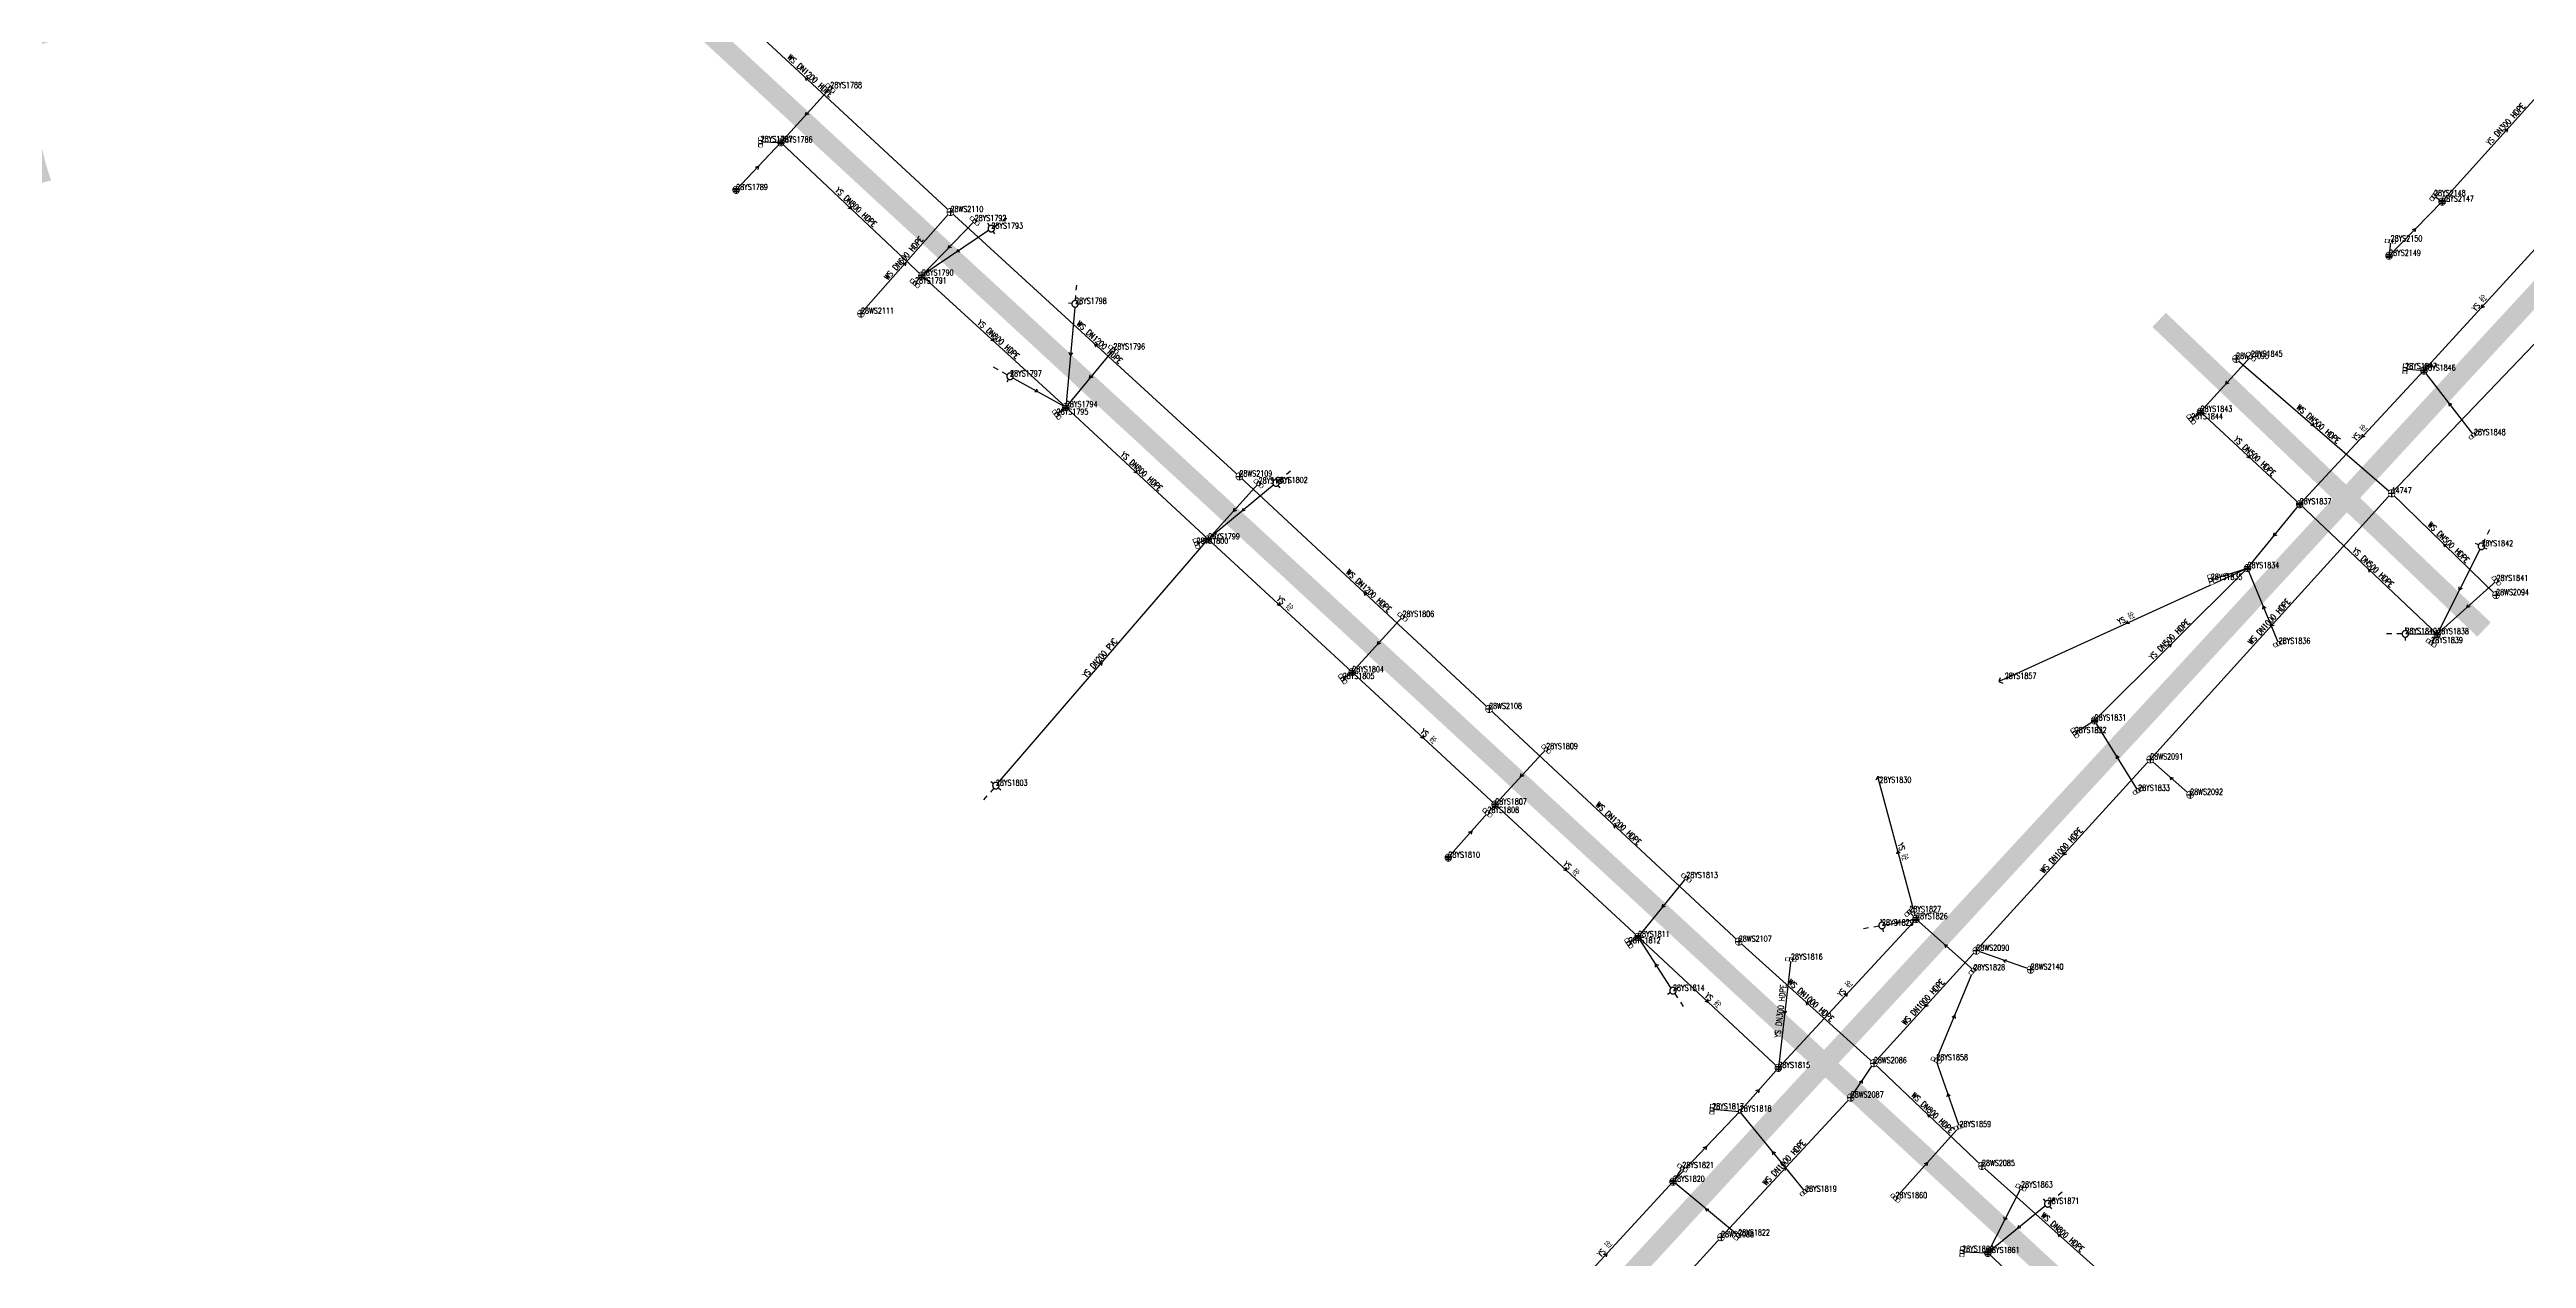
# Model space of a CAD drawing. Extents: x 78813 to 99477, y 2421021 to 2448125.
# Drawn here: x 86789.4 to 87170.3, y 2431585.1 to 2431771 of the extents above; entities that cross this region are included whole.
import ezdxf
from ezdxf.enums import TextEntityAlignment as Align

# ---------------------------------------------------------------- set-up
doc = ezdxf.new("R2010")
doc.units = 0
doc.set_wipeout_variables(frame=1)
doc.layers.get('0').update_dxf_attribs({"linetype": 'CONTINUOUS'})
for name, color, linetype in [('DX_WS', 16, 'CONTINUOUS'), ('DX_YS', 42, 'CONTINUOUS'), ('道路', 5, 'CONTINUOUS')]:
    doc.layers.add(name, color=color, linetype=linetype)
for name, color, linetype, true_color in [('WSLINE', 7, 'CONTINUOUS', 0x7f0000), ('YSANNEXE', 7, 'CONTINUOUS', 0xcc9900), ('YSLINE', 7, 'CONTINUOUS', 0xcc9900)]:
    doc.layers.add(name, color=color, linetype=linetype, true_color=true_color)
doc.layers.add('道路名称', color=7, linetype='CONTINUOUS', lineweight=0)
doc.styles.add('CcNameZT', font='txt.SHX', dxfattribs={"width": 0.8, "bigfont": 'HZTXT.SHX'})
doc.styles.get("Standard").update_dxf_attribs({"font": 'txt.shx', "bigfont": 'hztxt.shx'})
doc.styles.add('宋体0.7', font='', dxfattribs={"width": 0.7})
doc.styles.get('宋体0.7').set_extended_font_data('SimSun')

# ---------------------------------------------------------------- blocks, each defined once
blk = doc.blocks.new('PS污水井')
blk.add_lwpolyline([(1, 0), (1, 0.07), (0.99, 0.14), (0.98, 0.21), (0.96, 0.28), (0.94, 0.34), (0.91, 0.41), (0.88, 0.47), (0.85, 0.53), (0.81, 0.59), (0.77, 0.64), (0.72, 0.69), (0.67, 0.74), (0.62, 0.79), (0.56, 0.83), (0.5, 0.87), (0.44, 0.9), (0.37, 0.93), (0.31, 0.95), (0.24, 0.97), (0.17, 0.98), (0.1, 0.99), (0.03, 1), (-0.03, 1), (-0.1, 0.99), (-0.17, 0.98), (-0.24, 0.97), (-0.31, 0.95), (-0.37, 0.93), (-0.44, 0.9), (-0.5, 0.87), (-0.56, 0.83), (-0.62, 0.79), (-0.67, 0.74), (-0.72, 0.69), (-0.77, 0.64), (-0.81, 0.59), (-0.85, 0.53), (-0.88, 0.47), (-0.91, 0.41), (-0.94, 0.34), (-0.96, 0.28), (-0.98, 0.21), (-0.99, 0.14), (-1, 0.07), (-1, 0), (-1, -0.07), (-0.99, -0.14), (-0.98, -0.21), (-0.96, -0.28), (-0.94, -0.34), (-0.91, -0.41), (-0.88, -0.47), (-0.85, -0.53), (-0.81, -0.59), (-0.77, -0.64), (-0.72, -0.69), (-0.67, -0.74), (-0.62, -0.79), (-0.56, -0.83), (-0.5, -0.87), (-0.44, -0.9), (-0.37, -0.93), (-0.31, -0.95), (-0.24, -0.97), (-0.17, -0.98), (-0.1, -0.99), (-0.03, -1), (0.03, -1), (0.1, -0.99), (0.17, -0.98), (0.24, -0.97), (0.31, -0.95), (0.37, -0.93), (0.44, -0.9), (0.5, -0.87), (0.56, -0.83), (0.62, -0.79), (0.67, -0.74), (0.72, -0.69), (0.77, -0.64), (0.81, -0.59), (0.85, -0.53), (0.88, -0.47), (0.91, -0.41), (0.94, -0.34), (0.96, -0.28), (0.98, -0.21), (0.99, -0.14), (1, 0)], close=True)
blk.add_wipeout([(1, 0), (1, 0.07), (0.99, 0.14), (0.98, 0.21), (0.96, 0.28), (0.94, 0.34), (0.91, 0.41), (0.88, 0.47), (0.85, 0.53), (0.81, 0.59), (0.77, 0.64), (0.72, 0.69), (0.67, 0.74), (0.62, 0.79), (0.56, 0.83), (0.5, 0.87), (0.44, 0.9), (0.37, 0.93), (0.31, 0.95), (0.24, 0.97), (0.17, 0.98), (0.1, 0.99), (0.03, 1), (-0.03, 1), (-0.1, 0.99), (-0.17, 0.98), (-0.24, 0.97), (-0.31, 0.95), (-0.37, 0.93), (-0.44, 0.9), (-0.5, 0.87), (-0.56, 0.83), (-0.62, 0.79), (-0.67, 0.74), (-0.72, 0.69), (-0.77, 0.64), (-0.81, 0.59), (-0.85, 0.53), (-0.88, 0.47), (-0.91, 0.41), (-0.94, 0.34), (-0.96, 0.28), (-0.98, 0.21), (-0.99, 0.14), (-1, 0.07), (-1, 0), (-1, -0.07), (-0.99, -0.14), (-0.98, -0.21), (-0.96, -0.28), (-0.94, -0.34), (-0.91, -0.41), (-0.88, -0.47), (-0.85, -0.53), (-0.81, -0.59), (-0.77, -0.64), (-0.72, -0.69), (-0.67, -0.74), (-0.62, -0.79), (-0.56, -0.83), (-0.5, -0.87), (-0.44, -0.9), (-0.37, -0.93), (-0.31, -0.95), (-0.24, -0.97), (-0.17, -0.98), (-0.1, -0.99), (-0.03, -1), (0.03, -1), (0.1, -0.99), (0.17, -0.98), (0.24, -0.97), (0.31, -0.95), (0.37, -0.93), (0.44, -0.9), (0.5, -0.87), (0.56, -0.83), (0.62, -0.79), (0.67, -0.74), (0.72, -0.69), (0.77, -0.64), (0.81, -0.59), (0.85, -0.53), (0.88, -0.47), (0.91, -0.41), (0.94, -0.34), (0.96, -0.28), (0.98, -0.21), (0.99, -0.14)])
for p, q in [((-1, 0), (0, 0)), ((0, 1), (0, 0)), ((0, 0), (0, -1)), ((0, 0), (1, 0))]:
    blk.add_line(p, q)
blk = doc.blocks.new('测量点')
h = blk.add_hatch(color=256)
edge = h.paths.add_edge_path()
edge.add_arc((0, 0), 0.5, 0, 360)
blk.add_circle((0, 0), 0.5)
blk = doc.blocks.new('LX')
for p, q in [((-0.866, 0.5), (0, 0)), ((0, 0), (-0.866, -0.5))]:
    blk.add_line(p, q)
blk = doc.blocks.new('PS出水口')
for points in [[(0, 0), (1.97, 0)], [(1.15, -0.88), (1.97, 0), (1.11, 0.93)]]:
    blk.add_lwpolyline(points)
blk = doc.blocks.new('PS雨水井')
blk.add_lwpolyline([(1, 0), (1, 0.07), (0.99, 0.14), (0.98, 0.21), (0.96, 0.28), (0.94, 0.34), (0.91, 0.41), (0.88, 0.47), (0.85, 0.53), (0.81, 0.59), (0.77, 0.64), (0.72, 0.69), (0.67, 0.74), (0.62, 0.79), (0.56, 0.83), (0.5, 0.87), (0.44, 0.9), (0.37, 0.93), (0.31, 0.95), (0.24, 0.97), (0.17, 0.98), (0.1, 0.99), (0.03, 1), (-0.03, 1), (-0.1, 0.99), (-0.17, 0.98), (-0.24, 0.97), (-0.31, 0.95), (-0.37, 0.93), (-0.44, 0.9), (-0.5, 0.87), (-0.56, 0.83), (-0.62, 0.79), (-0.67, 0.74), (-0.72, 0.69), (-0.77, 0.64), (-0.81, 0.59), (-0.85, 0.53), (-0.88, 0.47), (-0.91, 0.41), (-0.94, 0.34), (-0.96, 0.28), (-0.98, 0.21), (-0.99, 0.14), (-1, 0.07), (-1, 0), (-1, -0.07), (-0.99, -0.14), (-0.98, -0.21), (-0.96, -0.28), (-0.94, -0.34), (-0.91, -0.41), (-0.88, -0.47), (-0.85, -0.53), (-0.81, -0.59), (-0.77, -0.64), (-0.72, -0.69), (-0.67, -0.74), (-0.62, -0.79), (-0.56, -0.83), (-0.5, -0.87), (-0.44, -0.9), (-0.37, -0.93), (-0.31, -0.95), (-0.24, -0.97), (-0.17, -0.98), (-0.1, -0.99), (-0.03, -1), (0.03, -1), (0.1, -0.99), (0.17, -0.98), (0.24, -0.97), (0.31, -0.95), (0.37, -0.93), (0.44, -0.9), (0.5, -0.87), (0.56, -0.83), (0.62, -0.79), (0.67, -0.74), (0.72, -0.69), (0.77, -0.64), (0.81, -0.59), (0.85, -0.53), (0.88, -0.47), (0.91, -0.41), (0.94, -0.34), (0.96, -0.28), (0.98, -0.21), (0.99, -0.14), (1, 0)], close=True)
blk.add_wipeout([(1, 0), (1, 0.07), (0.99, 0.14), (0.98, 0.21), (0.96, 0.28), (0.94, 0.34), (0.91, 0.41), (0.88, 0.47), (0.85, 0.53), (0.81, 0.59), (0.77, 0.64), (0.72, 0.69), (0.67, 0.74), (0.62, 0.79), (0.56, 0.83), (0.5, 0.87), (0.44, 0.9), (0.37, 0.93), (0.31, 0.95), (0.24, 0.97), (0.17, 0.98), (0.1, 0.99), (0.03, 1), (-0.03, 1), (-0.1, 0.99), (-0.17, 0.98), (-0.24, 0.97), (-0.31, 0.95), (-0.37, 0.93), (-0.44, 0.9), (-0.5, 0.87), (-0.56, 0.83), (-0.62, 0.79), (-0.67, 0.74), (-0.72, 0.69), (-0.77, 0.64), (-0.81, 0.59), (-0.85, 0.53), (-0.88, 0.47), (-0.91, 0.41), (-0.94, 0.34), (-0.96, 0.28), (-0.98, 0.21), (-0.99, 0.14), (-1, 0.07), (-1, 0), (-1, -0.07), (-0.99, -0.14), (-0.98, -0.21), (-0.96, -0.28), (-0.94, -0.34), (-0.91, -0.41), (-0.88, -0.47), (-0.85, -0.53), (-0.81, -0.59), (-0.77, -0.64), (-0.72, -0.69), (-0.67, -0.74), (-0.62, -0.79), (-0.56, -0.83), (-0.5, -0.87), (-0.44, -0.9), (-0.37, -0.93), (-0.31, -0.95), (-0.24, -0.97), (-0.17, -0.98), (-0.1, -0.99), (-0.03, -1), (0.03, -1), (0.1, -0.99), (0.17, -0.98), (0.24, -0.97), (0.31, -0.95), (0.37, -0.93), (0.44, -0.9), (0.5, -0.87), (0.56, -0.83), (0.62, -0.79), (0.67, -0.74), (0.72, -0.69), (0.77, -0.64), (0.81, -0.59), (0.85, -0.53), (0.88, -0.47), (0.91, -0.41), (0.94, -0.34), (0.96, -0.28), (0.98, -0.21), (0.99, -0.14)])
for p, q in [((-1, 0), (0, 0)), ((-0.88, 0.48), (0, 0.47)), ((0, 1), (0, 0)), ((0, 0.47), (0.88, 0.47)), ((0, 0), (0, -1)), ((0, 0), (1, 0)), ((-0.88, -0.48), (0, -0.48)), ((0, -0.48), (0.88, -0.48))]:
    blk.add_line(p, q)
blk = doc.blocks.new('PS管线点')
blk.add_wipeout([(0.5, 0), (0.5, 0.03), (0.5, 0.07), (0.49, 0.1), (0.48, 0.14), (0.47, 0.17), (0.46, 0.2), (0.44, 0.23), (0.42, 0.26), (0.4, 0.29), (0.38, 0.32), (0.36, 0.35), (0.33, 0.37), (0.31, 0.39), (0.28, 0.41), (0.25, 0.43), (0.22, 0.45), (0.19, 0.46), (0.15, 0.48), (0.12, 0.49), (0.09, 0.49), (0.05, 0.5), (0.02, 0.5), (-0.02, 0.5), (-0.05, 0.5), (-0.09, 0.49), (-0.12, 0.49), (-0.15, 0.48), (-0.19, 0.46), (-0.22, 0.45), (-0.25, 0.43), (-0.28, 0.41), (-0.31, 0.39), (-0.33, 0.37), (-0.36, 0.35), (-0.38, 0.32), (-0.4, 0.29), (-0.42, 0.26), (-0.44, 0.23), (-0.46, 0.2), (-0.47, 0.17), (-0.48, 0.14), (-0.49, 0.1), (-0.5, 0.07), (-0.5, 0.03), (-0.5, 0), (-0.5, -0.03), (-0.5, -0.07), (-0.49, -0.1), (-0.48, -0.14), (-0.47, -0.17), (-0.46, -0.2), (-0.44, -0.23), (-0.42, -0.26), (-0.4, -0.29), (-0.38, -0.32), (-0.36, -0.35), (-0.33, -0.37), (-0.31, -0.39), (-0.28, -0.41), (-0.25, -0.43), (-0.22, -0.45), (-0.19, -0.46), (-0.15, -0.48), (-0.12, -0.49), (-0.09, -0.49), (-0.05, -0.5), (-0.02, -0.5), (0.02, -0.5), (0.05, -0.5), (0.09, -0.49), (0.12, -0.49), (0.15, -0.48), (0.19, -0.46), (0.22, -0.45), (0.25, -0.43), (0.28, -0.41), (0.31, -0.39), (0.33, -0.37), (0.36, -0.35), (0.38, -0.32), (0.4, -0.29), (0.42, -0.26), (0.44, -0.23), (0.46, -0.2), (0.47, -0.17), (0.48, -0.14), (0.49, -0.1), (0.5, -0.07)])
blk.add_lwpolyline([(0.5, 0), (0.5, 0.03), (0.5, 0.07), (0.49, 0.1), (0.48, 0.14), (0.47, 0.17), (0.46, 0.2), (0.44, 0.23), (0.42, 0.26), (0.4, 0.29), (0.38, 0.32), (0.36, 0.35), (0.33, 0.37), (0.31, 0.39), (0.28, 0.41), (0.25, 0.43), (0.22, 0.45), (0.19, 0.46), (0.15, 0.48), (0.12, 0.49), (0.09, 0.49), (0.05, 0.5), (0.02, 0.5), (-0.02, 0.5), (-0.05, 0.5), (-0.09, 0.49), (-0.12, 0.49), (-0.15, 0.48), (-0.19, 0.46), (-0.22, 0.45), (-0.25, 0.43), (-0.28, 0.41), (-0.31, 0.39), (-0.33, 0.37), (-0.36, 0.35), (-0.38, 0.32), (-0.4, 0.29), (-0.42, 0.26), (-0.44, 0.23), (-0.46, 0.2), (-0.47, 0.17), (-0.48, 0.14), (-0.49, 0.1), (-0.5, 0.07), (-0.5, 0.03), (-0.5, 0), (-0.5, -0.03), (-0.5, -0.07), (-0.49, -0.1), (-0.48, -0.14), (-0.47, -0.17), (-0.46, -0.2), (-0.44, -0.23), (-0.42, -0.26), (-0.4, -0.29), (-0.38, -0.32), (-0.36, -0.35), (-0.33, -0.37), (-0.31, -0.39), (-0.28, -0.41), (-0.25, -0.43), (-0.22, -0.45), (-0.19, -0.46), (-0.15, -0.48), (-0.12, -0.49), (-0.09, -0.49), (-0.05, -0.5), (-0.02, -0.5), (0.02, -0.5), (0.05, -0.5), (0.09, -0.49), (0.12, -0.49), (0.15, -0.48), (0.19, -0.46), (0.22, -0.45), (0.25, -0.43), (0.28, -0.41), (0.31, -0.39), (0.33, -0.37), (0.36, -0.35), (0.38, -0.32), (0.4, -0.29), (0.42, -0.26), (0.44, -0.23), (0.46, -0.2), (0.47, -0.17), (0.48, -0.14), (0.49, -0.1), (0.5, -0.07), (0.5, 0)], close=True)
blk = doc.blocks.new('PS雨篦')
blk.add_lwpolyline([(-1.5, 0.5), (0, 0.5), (1.5, 0.5), (1.5, -0.5), (0, -0.5), (-1.5, -0.5)], close=True)
blk.add_wipeout([(-1.5, 0.5), (0, 0.5), (1.5, 0.5), (1.5, -0.5), (0, -0.5), (-1.5, -0.5)])
for p, q in [((-0.51, -0.5), (-0.51, 0.5)), ((0.49, -0.5), (0.49, 0.5))]:
    blk.add_line(p, q)
blk = doc.blocks.new('PS预留口')
blk.add_lwpolyline([(4.2, 0), (5.8, 0)])
blk.add_wipeout([(1, 0), (1, 0.07), (0.99, 0.14), (0.98, 0.21), (0.96, 0.28), (0.94, 0.34), (0.91, 0.41), (0.88, 0.47), (0.85, 0.53), (0.81, 0.59), (0.77, 0.64), (0.72, 0.69), (0.67, 0.74), (0.62, 0.79), (0.56, 0.83), (0.5, 0.87), (0.44, 0.9), (0.37, 0.93), (0.31, 0.95), (0.24, 0.97), (0.17, 0.98), (0.1, 0.99), (0.03, 1), (-0.03, 1), (-0.1, 0.99), (-0.17, 0.98), (-0.24, 0.97), (-0.31, 0.95), (-0.37, 0.93), (-0.44, 0.9), (-0.5, 0.87), (-0.56, 0.83), (-0.62, 0.79), (-0.67, 0.74), (-0.72, 0.69), (-0.77, 0.64), (-0.81, 0.59), (-0.85, 0.53), (-0.88, 0.47), (-0.91, 0.41), (-0.94, 0.34), (-0.96, 0.28), (-0.98, 0.21), (-0.99, 0.14), (-1, 0.07), (-1, 0), (-1, -0.07), (-0.99, -0.14), (-0.98, -0.21), (-0.96, -0.28), (-0.94, -0.34), (-0.91, -0.41), (-0.88, -0.47), (-0.85, -0.53), (-0.81, -0.59), (-0.77, -0.64), (-0.72, -0.69), (-0.67, -0.74), (-0.62, -0.79), (-0.56, -0.83), (-0.5, -0.87), (-0.44, -0.9), (-0.37, -0.93), (-0.31, -0.95), (-0.24, -0.97), (-0.17, -0.98), (-0.1, -0.99), (-0.03, -1), (0.03, -1), (0.1, -0.99), (0.17, -0.98), (0.24, -0.97), (0.31, -0.95), (0.37, -0.93), (0.44, -0.9), (0.5, -0.87), (0.56, -0.83), (0.62, -0.79), (0.67, -0.74), (0.72, -0.69), (0.77, -0.64), (0.81, -0.59), (0.85, -0.53), (0.88, -0.47), (0.91, -0.41), (0.94, -0.34), (0.96, -0.28), (0.98, -0.21), (0.99, -0.14)])
blk.add_line((1, 0), (2.6, 0))
blk.add_lwpolyline([(1, 0), (1, 0.07), (0.99, 0.14), (0.98, 0.21), (0.96, 0.28), (0.94, 0.34), (0.91, 0.41), (0.88, 0.47), (0.85, 0.53), (0.81, 0.59), (0.77, 0.64), (0.72, 0.69), (0.67, 0.74), (0.62, 0.79), (0.56, 0.83), (0.5, 0.87), (0.44, 0.9), (0.37, 0.93), (0.31, 0.95), (0.24, 0.97), (0.17, 0.98), (0.1, 0.99), (0.03, 1), (-0.03, 1), (-0.1, 0.99), (-0.17, 0.98), (-0.24, 0.97), (-0.31, 0.95), (-0.37, 0.93), (-0.44, 0.9), (-0.5, 0.87), (-0.56, 0.83), (-0.62, 0.79), (-0.67, 0.74), (-0.72, 0.69), (-0.77, 0.64), (-0.81, 0.59), (-0.85, 0.53), (-0.88, 0.47), (-0.91, 0.41), (-0.94, 0.34), (-0.96, 0.28), (-0.98, 0.21), (-0.99, 0.14), (-1, 0.07), (-1, 0), (-1, -0.07), (-0.99, -0.14), (-0.98, -0.21), (-0.96, -0.28), (-0.94, -0.34), (-0.91, -0.41), (-0.88, -0.47), (-0.85, -0.53), (-0.81, -0.59), (-0.77, -0.64), (-0.72, -0.69), (-0.67, -0.74), (-0.62, -0.79), (-0.56, -0.83), (-0.5, -0.87), (-0.44, -0.9), (-0.37, -0.93), (-0.31, -0.95), (-0.24, -0.97), (-0.17, -0.98), (-0.1, -0.99), (-0.03, -1), (0.03, -1), (0.1, -0.99), (0.17, -0.98), (0.24, -0.97), (0.31, -0.95), (0.37, -0.93), (0.44, -0.9), (0.5, -0.87), (0.56, -0.83), (0.62, -0.79), (0.67, -0.74), (0.72, -0.69), (0.77, -0.64), (0.81, -0.59), (0.85, -0.53), (0.88, -0.47), (0.91, -0.41), (0.94, -0.34), (0.96, -0.28), (0.98, -0.21), (0.99, -0.14), (1, 0)], close=True)
for points in [[(0, 1), (0, 2)], [(0, -2), (0, -1)]]:
    blk.add_lwpolyline(points)

msp = doc.modelspace()

# ---------------------------------------------------------------- linework, layer by layer
at = {"layer": 'WSLINE'}
for p, q in [((86927.92, 2431746), (86883.37, 2431787.29)), ((87149.59, 2431702.73), (87202.23, 2431757.84)), ((86914.16, 2431730.37), (86927.92, 2431746)), ((86972.36, 2431705.34), (86927.92, 2431746)), ((87125.66, 2431723.42), (87149.59, 2431702.73)), ((87010.77, 2431669.58), (86972.36, 2431705.34)), ((87112.46, 2431661.82), (87149.59, 2431702.73)), ((87165.66, 2431687.08), (87149.59, 2431702.73)), ((87049.17, 2431633.8), (87010.77, 2431669.58)), ((87085.71, 2431632.41), (87112.46, 2431661.82)), ((87118.6, 2431656.38), (87112.46, 2431661.82)), ((87069.95, 2431615.11), (87049.17, 2431633.8)), ((87069.95, 2431615.11), (87085.71, 2431632.41)), ((87094.06, 2431629.49), (87085.71, 2431632.41)), ((87066.39, 2431609.82), (87069.95, 2431615.11)), ((87086.58, 2431599.31), (87069.95, 2431615.11)), ((87046.44, 2431588.35), (87066.39, 2431609.82)), ((87109.97, 2431578.33), (87086.58, 2431599.31)), ((87027.33, 2431567.4), (87046.44, 2431588.35))]:
    msp.add_line(p, q, dxfattribs=at)
at = {"layer": 'YSLINE'}
for p, q in [((87157.36, 2431747.59), (87177.49, 2431769.96)), ((86909.44, 2431765.06), (86901.84, 2431756.69)), ((86894.96, 2431749.39), (86901.84, 2431756.69)), ((86898.73, 2431756.76), (86901.84, 2431756.69)), ((86901.84, 2431756.69), (86923.53, 2431736.22)), ((87149.2, 2431739.27), (87157.36, 2431747.59)), ((87156.11, 2431748.46), (87157.36, 2431747.59)), ((86934.21, 2431743.44), (86923.53, 2431736.22)), ((87149.43, 2431741.48), (87149.2, 2431739.27)), ((87154.56, 2431721.61), (87172.24, 2431740.92)), ((86922.47, 2431735.02), (86923.53, 2431736.22)), ((86923.53, 2431736.22), (86945.67, 2431716)), ((86947.09, 2431731.87), (86945.67, 2431716)), ((86952.98, 2431724.87), (86945.67, 2431716)), ((86937.09, 2431720.72), (86945.67, 2431716)), ((87151.67, 2431721.86), (87154.56, 2431721.61)), ((87162.25, 2431711.7), (87154.56, 2431721.61)), ((86944.25, 2431714.84), (86945.67, 2431716)), ((86945.67, 2431716), (86967.56, 2431695.67)), ((87118.76, 2431714.12), (87120.2, 2431715.28)), ((87120.2, 2431715.28), (87135.45, 2431701.05)), ((87127.43, 2431691.24), (87135.45, 2431701.05)), ((86934.91, 2431657.78), (86967.56, 2431695.67)), ((86965.77, 2431695), (86967.56, 2431695.67)), ((86967.56, 2431695.67), (86989.72, 2431675.23)), ((87090.08, 2431674.21), (87127.43, 2431691.24)), ((87103.9, 2431667.81), (87127.43, 2431691.24)), ((87121.77, 2431689.44), (87127.43, 2431691.24)), ((87132.22, 2431679.61), (87127.43, 2431691.24)), ((86997.45, 2431683.74), (86989.72, 2431675.23)), ((87151.7, 2431681.12), (87156.6, 2431681.08)), ((87155.67, 2431679.72), (87156.6, 2431681.08)), ((86988.25, 2431674.2), (86989.72, 2431675.23)), ((87100.86, 2431665.88), (87103.9, 2431667.81)), ((87019.55, 2431663.41), (87011.7, 2431654.88)), ((87076.44, 2431637.27), (87070.83, 2431658.23)), ((87004.5, 2431646.71), (87011.7, 2431654.88)), ((87010.51, 2431653.6), (87011.7, 2431654.88)), ((87011.7, 2431654.88), (87033.68, 2431634.51)), ((87041.1, 2431643.58), (87033.68, 2431634.51)), ((87071.2, 2431636.28), (87076.44, 2431637.27)), ((87075.41, 2431638.34), (87076.44, 2431637.27)), ((87032.26, 2431633.55), (87033.68, 2431634.51)), ((87039.05, 2431626.25), (87033.68, 2431634.51)), ((87057.2, 2431631.03), (87055.26, 2431614.38)), ((87079.55, 2431615.55), (87085.26, 2431629.39)), ((87049.33, 2431607.69), (87055.26, 2431614.38)), ((87083.11, 2431605.29), (87079.55, 2431615.55)), ((87039.07, 2431596.88), (87049.33, 2431607.69)), ((87045.08, 2431608.02), (87049.33, 2431607.69)), ((87059.37, 2431595.35), (87049.33, 2431607.69)), ((87073.27, 2431594.34), (87083.11, 2431605.29)), ((87040.49, 2431598.99), (87039.07, 2431596.88)), ((87018.68, 2431574.75), (87039.07, 2431596.88)), ((87092.59, 2431595.98), (87087.48, 2431585.92)), ((87096.69, 2431593.48), (87087.48, 2431585.92)), ((87083.52, 2431586.1), (87087.48, 2431585.92)), ((87087.48, 2431585.92), (87110.07, 2431564.63))]:
    msp.add_line(p, q, dxfattribs=at)

# ---------------------------------------------------------------- block references
at = {"layer": 'DX_WS', "yscale": 0.5, "zscale": 0.5}
for p, xscale, rotation in [((86905.64, 2431766.65), 0.5000000000109518, 136.9369130337061), ((86921.04, 2431738.19), 0.500000000158134, 48.70141260181136), ((86950.14, 2431725.67), 0.500000000145689, 137.509870812667), ((87137.63, 2431713.08), 0.5000000001204519, 319.1374918729616), ((87157.62, 2431694.91), 0.5000000001550294, 135.7909974270936), ((86991.56, 2431687.46), 0.5000000000109518, 136.9369130337061), ((87131.03, 2431682.28), 0.5000000001507553, 227.5554939405783), ((87115.53, 2431659.1), 0.5000000000124648, 138.6557864201895), ((87029.97, 2431651.69), 0.5000000000109518, 136.9369130337061), ((87099.09, 2431647.11), 0.5000000001507553, 227.5554939405783), ((87089.88, 2431630.95), 0.4999999999583155, 161.0011404440489), ((87059.56, 2431624.46), 0.4999999998782457, 138.082828643291), ((87077.83, 2431623.76), 0.5000000001507553, 227.5554939405783), ((87078.26, 2431607.21), 0.500000000144994, 136.3639552231507), ((87056.41, 2431599.08), 0.5000000000658894, 46.98253920664027), ((87098.28, 2431588.82), 0.4999999998782457, 138.082828643291)]:
    msp.add_blockref('LX', p, dxfattribs=dict(at, xscale=xscale, rotation=rotation))
at = {"layer": 'DX_WS', "xscale": 0.5, "yscale": 0.5, "zscale": 0.5}
msp.add_blockref('测量点', (87149.59, 2431702.73, -1.3), dxfattribs=at)
at = {"layer": 'DX_YS', "yscale": 0.5, "zscale": 0.5}
for p, xscale, rotation in [((87090.08, 2431674.21, 0.62), 0.500000000035108, 204.5203110713068), ((87070.83, 2431658.23, 0.2), 0.4999999999472479, 104.9885661564103)]:
    msp.add_blockref('PS出水口', p, dxfattribs=dict(at, xscale=xscale, rotation=rotation))
at = {"layer": 'YSANNEXE', "yscale": 0.5, "zscale": 0.5}
for p, xscale, rotation in [((86905.64, 2431760.88), 0.5000000000236343, 228.0372024639738), ((87167.43, 2431758.78), 0.5000000000436156, 48.12845479608112), ((86898.4, 2431753.04), 0.5000000000658894, 46.98253920664027), ((86912.68, 2431746.45), 0.5000000000878982, 316.8456606964688), ((87153.28, 2431743.43), 0.4999999998289463, 45.83662359235585), ((86927.59, 2431740.41), 0.5000000000623607, 225.7453712877373), ((86928.87, 2431739.83), 0.5000000001240813, 214.2862153990131), ((87163.4, 2431731.26), 0.5000000001507553, 227.5554939405783), ((86934.6, 2431726.11), 0.4999999999256761, 317.4186185119841), ((86946.38, 2431723.94), 0.5000000000253718, 264.7065013509815), ((86949.33, 2431720.44), 0.4999999999526228, 230.3290336375206), ((86941.38, 2431718.36), 0.4999999999099169, 331.169605605388), ((87124.07, 2431719.52), 0.5000000000745004, 227.4642446757911), ((87158.4, 2431716.65), 0.5000000000862933, 127.7695883071966), ((87145.01, 2431711.33), 0.5000000001502876, 226.9825361458378), ((86956.61, 2431705.84), 0.5000000000878982, 316.8456606964688), ((87127.82, 2431708.16), 0.5000000000878982, 316.8456606964688), ((86971.44, 2431699.96), 0.5000000000236343, 228.0372024639738), ((86972.78, 2431700), 0.500000000011632, 219.4428355378872), ((87131.44, 2431696.14), 0.5000000000047453, 230.4202829008885), ((87146.03, 2431691.06), 0.500000000144994, 136.3639552231507), ((87160, 2431687.83), 0.5000000000167129, 243.5070629309503), ((86978.64, 2431685.45), 0.4999999999256761, 317.4186185119841), ((87108.75, 2431682.73), 0.4999999999102246, 204.637182097322), ((87129.82, 2431685.43), 0.5000000000336102, 112.2997278433465), ((87161.16, 2431685.18), 0.500000000053506, 221.734666722504), ((86993.59, 2431679.49), 0.5000000000745004, 227.4642446757911), ((87115.66, 2431679.53), 0.4999999998802595, 44.69070800721386), ((86951.23, 2431676.73), 0.5000000000786358, 49.27437038812209), ((87000.71, 2431665.05), 0.4999999999256761, 317.4186185119841), ((87107.25, 2431662.41), 0.4999999999095871, 122.0400103693846), ((87015.62, 2431659.14), 0.5000000000745004, 227.4642446757911), ((87008.1, 2431650.79), 0.500000000158134, 48.70141260181136), ((87022.69, 2431644.69), 0.4999999999256761, 317.4186185119841), ((87073.63, 2431647.75), 0.4999999998417305, 104.8512765145052), ((87037.39, 2431639.04), 0.4999999999756738, 230.9019914346831), ((87080.85, 2431633.33), 0.4999999998782457, 138.082828643291), ((87036.36, 2431630.38), 0.4999999999502592, 123.1859259576093), ((87065.85, 2431625.83), 0.5000000000658894, 46.98253920664027), ((87044.47, 2431624.45), 0.5000000000878982, 316.8456606964688), ((87056.23, 2431622.71), 0.5000000001235119, 263.5605857614379), ((87082.4, 2431622.47), 0.4999999998941139, 67.609019820659), ((87052.29, 2431611.04), 0.500000000158134, 48.70141260181136), ((87081.33, 2431610.42), 0.4999999999119264, 108.8619810791255), ((87044.2, 2431602.28), 0.5000000000947901, 46.40958141678438), ((87054.35, 2431601.52), 0.5000000001294027, 128.9155038915376), ((87078.19, 2431599.81), 0.5000000000436156, 48.12845479608112), ((87044.08, 2431592.75), 0.5000000001337086, 140.3746597887513), ((87090.03, 2431590.95), 0.5000000000524936, 242.9341051390254), ((87092.08, 2431589.7), 0.500000000011632, 219.4428355378872), ((87028.88, 2431585.81), 0.4999999998621667, 47.55549698130921)]:
    msp.add_blockref('LX', p, dxfattribs=dict(at, xscale=xscale, rotation=rotation))

# ---------------------------------------------------------------- texts
at = {"layer": 'DX_WS', "style": 'CcNameZT', "width": 0.8}
for s, rotation, p in [(' WS DN1200 HDPE', 317.1787, (86905.81, 2431766.83, -1.72)), (' WS DN600 HDPE', 48.6298, (86920.85, 2431738.35, -1.9)), (' WS DN1200 HDPE', 317.5406, (86950.31, 2431725.86, -1.97)), (' WS DN500 HDPE', 319.1653, (87137.79, 2431713.27, -0.42)), (' WS DN500 HDPE', 315.7497, (87157.8, 2431695.09, -0.97)), (' WS DN1200 HDPE', 317.0377, (86991.73, 2431687.64, -2.06)), (' WS DN1000 HDPE', 47.7789, (87130.84, 2431682.45, -1.3)), (' WS DN1200 HDPE', 317.0289, (87030.14, 2431651.87, -1.88)), (' WS DN1000 HDPE', 47.7104, (87098.9, 2431647.28, -1.55)), (' WS DN1000 HDPE', 318.0303, (87059.73, 2431624.64, -1.92)), (' WS DN1000 HDPE', 47.6514, (87077.64, 2431623.93, -1.79)), (' WS DN800 HDPE', 316.4676, (87078.44, 2431607.39, -1.5)), (' WS DN1000 HDPE', 47.0987, (87056.23, 2431599.25, -1.27)), (' WS DN800 HDPE', 318.1083, (87098.44, 2431589, -0.92))]:
    msp.add_text(s, height=0.9, rotation=rotation, dxfattribs=at).set_placement(p, align=Align.CENTER)
at = {"layer": 'DX_YS', "style": 'CcNameZT', "width": 0.8}
for s, rotation, p in [(' YS DN300 HDPE', 47.9954, (87167.24, 2431758.94, 2.31)), (' YS DN800 HDPE', 316.6494, (86912.86, 2431746.64, 0.61)), (' YS 砼', 47.5201, (87163.22, 2431731.43, 0.12)), (' YS 砼', 47.0977, (87144.82, 2431711.5, 0.36)), (' YS DN800 HDPE', 317.1096, (86956.79, 2431706.02, 0.46)), (' YS DN500 HDPE', 316.9732, (87128, 2431708.35, 0.28)), (' YS DN500 HDPE', 316.6452, (87146.2, 2431691.24, 0.24)), (' YS 砼', 317.3131, (86978.81, 2431685.64, 0.51)), (' YS 砼', 24.5203, (87108.65, 2431682.95, 0.33)), (' YS DN500 HDPE', 44.8829, (87115.49, 2431679.7, 0.6)), (' YS DN200 PVC', 49.2514, (86951.04, 2431676.89, 2.6)), (' YS 砼', 317.1929, (87000.88, 2431665.24, 0.5)), (' YS 砼', 284.9886, (87073.87, 2431647.81, -0.01)), (' YS 砼', 317.1773, (87022.86, 2431644.87, 0.61)), (' YS 砼', 317.0037, (87044.64, 2431624.63, 0.47)), (' YS DN300 HDPE', 83.3275, (87055.98, 2431622.74, 2.37)), (' YS 砼', 47.2082, (87065.66, 2431625.99, 0.62)), (' YS 砼', 47.347, (87028.69, 2431585.98, 0.66))]:
    msp.add_text(s, height=0.9, rotation=rotation, dxfattribs=at).set_placement(p, align=Align.CENTER)
at = {"layer": 'DX_YS', "width": 0.8}
for s, p in [('28YS1857', (87090.08, 2431674.21, 0.62)), ('28YS1830', (87070.83, 2431658.23, 0.2))]:
    msp.add_text(s, height=0.9, dxfattribs=at).set_placement(p)
at = {"layer": '道路名称', "linetype": 'Continuous', "style": '宋体0.7', "width": 0.7}
msp.add_text('平  湾  二  路', height=70, rotation=318.0216, dxfattribs=at).set_placement((86424.11, 2432040.64))

# ---------------------------------------------------------------- next in the draw order: block references
at = {"layer": 'DX_WS', "xscale": 0.5, "yscale": 0.5, "zscale": 0.5}
for p in [(86927.92, 2431746, -1.72), (86914.16, 2431730.37, -1.9), (87125.66, 2431723.42, -0.42), (86972.36, 2431705.34, -1.97), (87149.59, 2431702.73, -1.3), (87165.66, 2431687.08, -0.97), (87010.77, 2431669.58, -2.06), (87112.46, 2431661.82, -1.55), (87118.6, 2431656.38, -1.47), (87049.17, 2431633.8, -1.88), (87085.71, 2431632.41, -1.79), (87094.06, 2431629.49, -1.36), (87069.95, 2431615.11, -1.92), (87066.39, 2431609.82, -1.6), (87086.58, 2431599.31, -1.5), (87046.44, 2431588.35, -1.27)]:
    msp.add_blockref('PS污水井', p, dxfattribs=at)
at = {"layer": 'DX_YS', "yscale": 0.5, "zscale": 0.5}
for name, p, xscale, rotation in [('PS雨篦', (86909.44, 2431765.06, 2.93), 0.5000000001063677, 137.7716593323846), ('PS雨篦', (86898.73, 2431756.76, 2.66), 0.4999999998596476, 268.6549297191433), ('PS雨篦', (87149.43, 2431741.48, 3.5), 0.4999999999787912, 174.1919695316723), ('PS预留口', (86947.09, 2431731.87, 2.48), 0.4999999998331165, 84.91529743285732), ('PS雨篦', (86952.98, 2431724.87, 2.94), 0.5000000001025874, 140.4990073984169), ('PS预留口', (86937.09, 2431720.72, 2.29), 0.4999999999720374, 151.2171587981458), ('PS雨篦', (86944.25, 2431714.84, 2.79), 0.4999999998227844, 309.3310414742289), ('PS雨篦', (87162.25, 2431711.7, 2.26), 0.5000000000528616, 37.81449396625209), ('PS雨篦', (87121.77, 2431689.44, 2.35), 0.5000000000302613, 287.6379955613113), ('PS雨篦', (86997.45, 2431683.74, 2.54), 0.4999999999752366, 137.7487637632783), ('PS雨篦', (87132.22, 2431679.61, 2.37), 0.5000000000513919, 22.38930251071867), ('PS雨篦', (87019.55, 2431663.41, 2.56), 0.5000000000703799, 137.3942355938702), ('PS雨篦', (87100.86, 2431665.88, 2.47), 0.4999999998724707, 302.5420091906196), ('PS预留口', (86934.91, 2431657.78, 2.6), 0.5000000000047679, 229.2513531577157), ('PS雨篦', (87041.1, 2431643.58, 2.51), 0.5000000000077706, 140.7140332906216), ('PS雨篦', (87079.55, 2431615.55, 2.37), 0.5000000000836935, 337.5773952396984), ('PS雨篦', (87045.08, 2431608.02, 2.22), 0.4999999998569975, 265.5827209284643), ('PS雨篦', (87083.11, 2431605.29, 2.56), 0.5000000000571238, 19.1302882626639), ('PS雨篦', (87059.37, 2431595.35, 2.2), 0.4999999999157989, 39.11657172213742), ('PS雨篦', (87073.27, 2431594.34, 2.64), 0.4999999999684104, 318.0634412627037), ('PS雨篦', (87092.59, 2431595.98, 2.17), 0.4999999999467293, 153.080869374008), ('PS预留口', (87096.69, 2431593.48, 1.41), 0.5000000000198146, 39.39256804156134), ('PS雨篦', (87083.52, 2431586.1, 2.21), 0.5000000001194584, 267.3211950791589)]:
    msp.add_blockref(name, p, dxfattribs=dict(at, xscale=xscale, rotation=rotation))
at = {"layer": 'DX_YS', "xscale": 0.5, "yscale": 0.5, "zscale": 0.5}
for name, p in [('PS雨水井', (86901.84, 2431756.69, 0.61)), ('PS雨水井', (86894.96, 2431749.39, 0.48)), ('PS雨水井', (87157.36, 2431747.59, 2.31)), ('PS雨水井', (87127.43, 2431691.24, 0.33)), ('PS雨水井', (87004.5, 2431646.71, 0.66)), ('PS管线点', (87049.33, 2431607.69, 0.37)), ('PS雨水井', (87087.48, 2431585.92, 0.47))]:
    msp.add_blockref(name, p, dxfattribs=at)

# ---------------------------------------------------------------- next in the draw order: linework, layer by layer
at = {"layer": 'YSLINE'}
for p, q in [((86931.65, 2431744.61), (86923.53, 2431736.22)), ((87127.94, 2431723.75), (87120.2, 2431715.28)), ((87135.45, 2431701.05), (87154.56, 2431721.61)), ((86978, 2431704.33), (86967.56, 2431695.67)), ((86975.32, 2431704.24), (86967.56, 2431695.67)), ((87156.6, 2431681.08), (87135.45, 2431701.05)), ((87163.4, 2431694.59), (87156.6, 2431681.08)), ((87165.71, 2431689.27), (87156.6, 2431681.08)), ((86989.72, 2431675.23), (87011.7, 2431654.88)), ((87110.6, 2431657), (87103.9, 2431667.81)), ((87055.26, 2431614.38), (87076.44, 2431637.27)), ((87085.26, 2431629.39), (87076.44, 2431637.27)), ((87033.68, 2431634.51), (87055.26, 2431614.38)), ((87049.09, 2431588.62), (87039.07, 2431596.88))]:
    msp.add_line(p, q, dxfattribs=at)

# ---------------------------------------------------------------- next in the draw order: block references
at = {"layer": 'DX_WS', "xscale": 0.499999999838152, "yscale": 0.5, "zscale": 0.5, "rotation": 56.14986391030968}
msp.add_blockref('LX', (87068.17, 2431612.46), dxfattribs=at)
at = {"layer": 'DX_YS', "xscale": 0.4999999998944892, "yscale": 0.5, "zscale": 0.5, "rotation": 235.1162249629752}
msp.add_blockref('PS雨篦', (87156.11, 2431748.46, 2.81), dxfattribs=at)
at = {"layer": 'DX_YS', "xscale": 0.5, "yscale": 0.5, "zscale": 0.5}
for p in [(87149.2, 2431739.27, 2.53), (86945.67, 2431716, 0.46)]:
    msp.add_blockref('PS雨水井', p, dxfattribs=at)
at = {"layer": 'YSANNEXE', "xscale": 0.5000000000348644, "yscale": 0.5, "zscale": 0.5, "rotation": 17.76169166336737}
msp.add_blockref('LX', (87124.6, 2431690.34), dxfattribs=at)

# ---------------------------------------------------------------- next in the draw order: texts
at = {"layer": 'DX_WS', "style": 'CcNameZT', "width": 0.8}
for s, p in [('28WS2110', (86927.92, 2431746, -1.72)), ('28WS2111', (86914.16, 2431730.37, -1.9)), ('28WS2095', (87125.66, 2431723.42, -0.42)), ('28WS2109', (86972.36, 2431705.34, -1.97)), ('14747', (87149.59, 2431702.73, -1.3)), ('28WS2094', (87165.66, 2431687.08, -0.97)), ('28WS2108', (87010.77, 2431669.58, -2.06)), ('28WS2091', (87112.46, 2431661.82, -1.55)), ('28WS2092', (87118.6, 2431656.38, -1.47)), ('28WS2107', (87049.17, 2431633.8, -1.88)), ('28WS2090', (87085.71, 2431632.41, -1.79)), ('28WS2140', (87094.06, 2431629.49, -1.36)), ('28WS2086', (87069.95, 2431615.11, -1.92)), ('28WS2087', (87066.39, 2431609.82, -1.6)), ('28WS2085', (87086.58, 2431599.31, -1.5)), ('28WS2088', (87046.44, 2431588.35, -1.27))]:
    msp.add_text(s, height=0.9, dxfattribs=at).set_placement(p)
at = {"layer": 'DX_YS', "width": 0.8}
for s, p in [('28YS1788', (86909.44, 2431765.06, 2.93)), ('28YS1787', (86898.73, 2431756.76, 2.66)), ('28YS1786', (86901.84, 2431756.69, 0.61)), ('28YS1789', (86894.96, 2431749.39, 0.48)), ('28YS1798', (86947.09, 2431731.87, 2.48)), ('28YS1796', (86952.98, 2431724.87, 2.94)), ('28YS1797', (86937.09, 2431720.72, 2.29)), ('28YS1848', (87162.25, 2431711.7, 2.26)), ('28YS1835', (87121.77, 2431689.44, 2.35)), ('28YS1834', (87127.43, 2431691.24, 0.33)), ('28YS1806', (86997.45, 2431683.74, 2.54)), ('28YS1836', (87132.22, 2431679.61, 2.37)), ('28YS1809', (87019.55, 2431663.41, 2.56)), ('28YS1803', (86934.91, 2431657.78, 2.6)), ('28YS1810', (87004.5, 2431646.71, 0.66)), ('28YS1813', (87041.1, 2431643.58, 2.51)), ('28YS1858', (87079.55, 2431615.55, 2.37)), ('28YS1817', (87045.08, 2431608.02, 2.22)), ('28YS1818', (87049.33, 2431607.69, 0.37)), ('28YS1859', (87083.11, 2431605.29, 2.56)), ('28YS1819', (87059.37, 2431595.35, 2.2)), ('28YS1860', (87073.27, 2431594.34, 2.64)), ('28YS1863', (87092.59, 2431595.98, 2.17)), ('28YS1871', (87096.69, 2431593.48, 1.41)), ('28YS1862', (87083.52, 2431586.1, 2.21)), ('28YS1861', (87087.48, 2431585.92, 0.47))]:
    msp.add_text(s, height=0.9, dxfattribs=at).set_placement(p)
at = {"layer": 'DX_YS', "style": 'CcNameZT', "width": 0.8}
msp.add_text(' YS DN800 HDPE', height=0.9, rotation=317.6087, dxfattribs=at).set_placement((86934.77, 2431726.3, 0.39), align=Align.CENTER)

# ---------------------------------------------------------------- next in the draw order: block references
at = {"layer": 'DX_YS', "yscale": 0.5, "zscale": 0.5}
for name, p, xscale, rotation in [('PS雨篦', (86931.65, 2431744.61, 2.96), 0.4999999999983761, 135.9403283973305), ('PS雨篦', (86922.47, 2431735.02, 2.92), 0.5000000001247155, 318.5179578382438), ('PS雨篦', (87127.94, 2431723.75, 2.3), 0.4999999999880811, 137.5650341133301), ('PS雨篦', (87151.67, 2431721.86, 2.18), 0.500000000124768, 265.0020579063878), ('PS雨篦', (87118.76, 2431714.12, 2.28), 0.4999999999702222, 308.9978610171306), ('PS雨篦', (86975.32, 2431704.24, 2.73), 0.5000000000301613, 137.8212928537183), ('PS雨篦', (86965.77, 2431695, 2.8), 0.4999999998010924, 290.7104052691076), ('PS预留口', (87163.4, 2431694.59, 1.28), 0.50000000010685, 63.27568605007129), ('PS雨篦', (87165.71, 2431689.27, 2.52), 0.4999999998356432, 131.9771351984008), ('PS预留口', (87151.7, 2431681.12, 1.43), 0.5000000000058489, 179.46169766862), ('PS雨篦', (87110.6, 2431657, 2.48), 0.4999999999597592, 31.80052093328808), ('PS预留口', (87071.2, 2431636.28, 2.4), 0.5000000000271336, 190.694280629657), ('PS雨篦', (87057.2, 2431631.03, 2.37), 0.5000000000012449, 173.3275180590216), ('PS雨篦', (87085.26, 2431629.39, 2.23), 0.5000000000801548, 48.22963038468097), ('PS预留口', (87039.05, 2431626.25, 2.49), 0.4999999999247226, 303.0304492742603), ('PS雨篦', (87049.09, 2431588.62, 2.15), 0.5000000001376141, 50.46962375658033)]:
    msp.add_blockref(name, p, dxfattribs=dict(at, xscale=xscale, rotation=rotation))
at = {"layer": 'DX_YS', "xscale": 0.5, "yscale": 0.5, "zscale": 0.5}
for p in [(87154.56, 2431721.61, 0.36), (87135.45, 2431701.05, 0.18), (87156.6, 2431681.08, 0.25), (86989.72, 2431675.23, 0.5), (87103.9, 2431667.81, 0.6), (87011.7, 2431654.88, 0.61), (87076.44, 2431637.27, -0.01), (87033.68, 2431634.51, 0.47), (87055.26, 2431614.38, 0.62), (87039.07, 2431596.88, 0.45)]:
    msp.add_blockref('PS雨水井', p, dxfattribs=at)

# ---------------------------------------------------------------- next in the draw order: texts
at = {"layer": 'DX_YS', "width": 0.8}
for s, p in [('28YS2148', (87156.11, 2431748.46, 2.81)), ('28YS2147', (87157.36, 2431747.59, 2.31)), ('28YS2149', (87149.2, 2431739.27, 2.53)), ('28YS2150', (87149.43, 2431741.48, 3.5)), ('28YS1794', (86945.67, 2431716, 0.46)), ('28YS1795', (86944.25, 2431714.84, 2.79))]:
    msp.add_text(s, height=0.9, dxfattribs=at).set_placement(p)

# ---------------------------------------------------------------- next in the draw order: block references
at = {"layer": 'DX_YS', "yscale": 0.5, "zscale": 0.5}
for name, p, xscale, rotation in [('PS预留口', (86934.21, 2431743.44, 2.17), 0.5000000001069991, 34.06474581364562), ('PS预留口', (86978, 2431704.33, 2.05), 0.500000000090185, 39.64380310819634), ('PS雨篦', (87155.67, 2431679.72, 2.45), 0.4999999998802098, 325.6830890221981), ('PS雨篦', (86988.25, 2431674.2, 2.49), 0.4999999999326056, 305.0259895121638), ('PS雨篦', (87010.51, 2431653.6, 2.56), 0.5000000000493421, 317.2329852601338), ('PS雨篦', (87075.41, 2431638.34, 2.14), 0.5000000000280606, 223.6614294781303), ('PS雨篦', (87032.26, 2431633.55, 2.63), 0.5000000000598149, 304.0151860083257), ('PS雨篦', (87040.49, 2431598.99, 2.31), 0.5000000000172753, 146.1284192489663)]:
    msp.add_blockref(name, p, dxfattribs=dict(at, xscale=xscale, rotation=rotation))
at = {"layer": 'DX_YS', "xscale": 0.5, "yscale": 0.5, "zscale": 0.5}
for p in [(86923.53, 2431736.22, 0.39), (87120.2, 2431715.28, 0.28), (86967.56, 2431695.67, 0.51)]:
    msp.add_blockref('PS雨水井', p, dxfattribs=at)

# ---------------------------------------------------------------- next in the draw order: texts
at = {"layer": 'DX_YS', "width": 0.8}
for s, p in [('28YS1845', (87127.94, 2431723.75, 2.3)), ('28YS1847', (87151.67, 2431721.86, 2.18)), ('28YS1846', (87154.56, 2431721.61, 0.36)), ('28YS1837', (87135.45, 2431701.05, 0.18)), ('28YS1842', (87163.4, 2431694.59, 1.28)), ('28YS1841', (87165.71, 2431689.27, 2.52)), ('28YS1831', (87103.9, 2431667.81, 0.6)), ('28YS1832', (87100.86, 2431665.88, 2.47)), ('28YS1833', (87110.6, 2431657, 2.48)), ('28YS1816', (87057.2, 2431631.03, 2.37)), ('28YS1828', (87085.26, 2431629.39, 2.23)), ('28YS1814', (87039.05, 2431626.25, 2.49)), ('28YS1815', (87055.26, 2431614.38, 0.62)), ('28YS1822', (87049.09, 2431588.62, 2.15))]:
    msp.add_text(s, height=0.9, dxfattribs=at).set_placement(p)

# ---------------------------------------------------------------- next in the draw order: linework, layer by layer
at = {"layer": '道路', "const_width": 3, "flags": 128}
for points in [[(86005.83, 2432590.51), (88029.98, 2430721.7)], [(86043.08, 2430511), (87834.5, 2432451.31)], [(87113.83, 2431729.4), (87163.8, 2431681.78)]]:
    msp.add_lwpolyline(points, dxfattribs=at)

# ---------------------------------------------------------------- next in the draw order: block references
at = {"layer": 'YSANNEXE', "xscale": 0.4999999999688663, "yscale": 0.5, "zscale": 0.5, "rotation": 10.88619808802883}
msp.add_blockref('LX', (87073.82, 2431636.77), dxfattribs=at)

# ---------------------------------------------------------------- next in the draw order: texts
at = {"layer": 'DX_YS', "width": 0.8}
for s, p in [('28YS1792', (86931.65, 2431744.61, 2.96)), ('28YS1793', (86934.21, 2431743.44, 2.17)), ('28YS1791', (86922.47, 2431735.02, 2.92)), ('28YS1790', (86923.53, 2431736.22, 0.39)), ('28YS1844', (87118.76, 2431714.12, 2.28)), ('28YS1843', (87120.2, 2431715.28, 0.28)), ('28YS1801', (86975.32, 2431704.24, 2.73)), ('28YS1802', (86978, 2431704.33, 2.05)), ('28YS1800', (86965.77, 2431695, 2.8)), ('28YS1799', (86967.56, 2431695.67, 0.51)), ('28YS1840', (87151.7, 2431681.12, 1.43)), ('28YS1839', (87155.67, 2431679.72, 2.45)), ('28YS1838', (87156.6, 2431681.08, 0.25)), ('28YS1805', (86988.25, 2431674.2, 2.49)), ('28YS1804', (86989.72, 2431675.23, 0.5)), ('28YS1808', (87010.51, 2431653.6, 2.56)), ('28YS1807', (87011.7, 2431654.88, 0.61)), ('28YS1829', (87071.2, 2431636.28, 2.4)), ('28YS1827', (87075.41, 2431638.34, 2.14)), ('28YS1826', (87076.44, 2431637.27, -0.01)), ('28YS1812', (87032.26, 2431633.55, 2.63)), ('28YS1811', (87033.68, 2431634.51, 0.47)), ('28YS1821', (87040.49, 2431598.99, 2.31)), ('28YS1820', (87039.07, 2431596.88, 0.45))]:
    msp.add_text(s, height=0.9, dxfattribs=at).set_placement(p)

doc.saveas('drawing.dxf')
